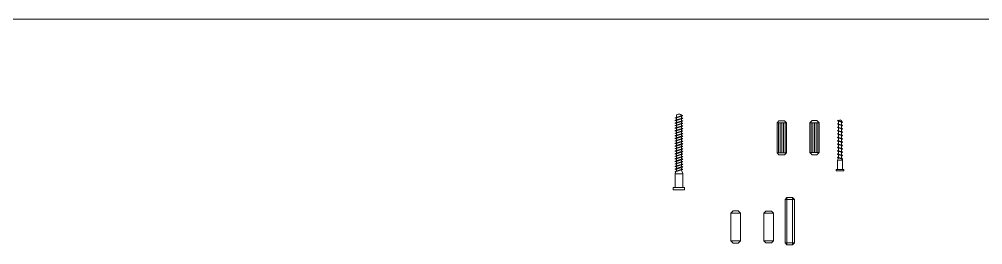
# Model space of a CAD drawing. Header units: centimetres. Extents: x -2268 to 3762, y -1681 to 1458.
# Drawn here: x 2744.4 to 2795.4, y -1325.6 to -1313.6 of the extents above; entities that cross this region are included whole.
import ezdxf

# ---------------------------------------------------------------- set-up
doc = ezdxf.new("R2010")
doc.units = ezdxf.units.CM
for name, color, linetype, lineweight in [('0_Num_Penna__7', 7, 'Continuous', 18), ('A-FURN_Num_Penna__252_Num_Penna__252_Num_Penna__3_Num_Penna__252_Num_Penna__252_Num_Penna__252_Num_Penna__252_Num_Penna__252_Num_Penna__252_Num_Penna__252_Num_Penna__252_Num_Penna__252_Num_Penna__252_Num_Penna__252_Num_Penna__240', 240, 'Continuous', 18), ('A-FURN_Num_Penna__252_Num_Penna__252_Num_Penna__3_Num_Penna__252_Num_Penna__252_Num_Penna__252_Num_Penna__252_Num_Penna__252_Num_Penna__252_Num_Penna__252_Num_Penna__252_Num_Penna__252_Num_Penna__252_Num_Penna__252_Num_Penna__3', 3, 'Continuous', 18), ('A-FURN_Num_Penna__252_Num_Penna__252_Num_Penna__3_Num_Penna__252_Num_Penna__252_Num_Penna__252_Num_Penna__252_Num_Penna__252_Num_Penna__252_Num_Penna__252_Num_Penna__252_Num_Penna__252_Num_Penna__252_Num_Penna__252_Num_Penna__5', 5, 'Continuous', 18), ('A-FURN_Num_Penna__252_Num_Penna__252_Num_Penna__3_Num_Penna__252_Num_Penna__252_Num_Penna__252_Num_Penna__252_Num_Penna__252_Num_Penna__252_Num_Penna__252_Num_Penna__252_Num_Penna__252_Num_Penna__252_Num_Penna__252_Num_Penna__7', 7, 'Continuous', 18), ('filatura_Num_Penna__8', 8, 'Continuous', 18), ('PDF _Geometria_Num_Penna__7', 7, 'Continuous', 18), ('PDF2_Geometry_Num_Penna__7_Num_Penna__7_Num_Penna__7_Num_Penna__7_Num_Penna__7_Num_Penna__7_Num_Penna__7_Num_Penna__5', 5, 'Continuous', 18), ('PDF2_Geometry_Num_Penna__7_Num_Penna__7_Num_Penna__7_Num_Penna__7_Num_Penna__7_Num_Penna__7_Num_Penna__7_Num_Penna__7', 7, 'Continuous', 18), ('VITE_Num_Penna__7', 7, 'Continuous', 18)]:
    doc.layers.add(name, color=color, linetype=linetype, lineweight=lineweight)

msp = doc.modelspace()

# ---------------------------------------------------------------- linework, layer by layer
at = {"layer": '0_Num_Penna__7', "color": 7, "linetype": 'Continuous', "lineweight": 18}
for p, q in [((2784.5494, -1319.1285), (2784.6494, -1319.0285)), ((2784.6494, -1319.0285), (2784.9494, -1319.0285)), ((2785.0494, -1319.1285), (2784.9494, -1319.0285)), ((2784.5494, -1320.7285), (2784.6494, -1320.8285)), ((2784.6494, -1320.8285), (2784.9494, -1320.8285)), ((2785.0494, -1320.7285), (2784.9494, -1320.8285)), ((2784.9771, -1323.1909), (2785.0771, -1323.0909)), ((2784.9771, -1323.1909), (2784.9771, -1325.4909)), ((2785.3771, -1323.0909), (2785.0771, -1323.0909)), ((2785.3771, -1323.0909), (2785.4771, -1323.1909)), ((2785.4771, -1324.0909), (2785.4771, -1323.1909)), ((2783.8546, -1323.9138), (2783.9546, -1323.8138)), ((2783.9546, -1323.8138), (2784.2546, -1323.8138)), ((2784.3546, -1323.9138), (2784.2546, -1323.8138)), ((2785.4771, -1324.0909), (2785.4771, -1325.4909)), ((2785.0771, -1325.3909), (2785.0771, -1325.0909)), ((2783.8546, -1325.3888), (2783.9546, -1325.4888)), ((2783.9546, -1325.4888), (2784.2546, -1325.4888)), ((2784.3546, -1325.3888), (2784.2546, -1325.4888)), ((2784.9771, -1325.4909), (2785.0771, -1325.5909)), ((2785.0771, -1325.5909), (2785.3771, -1325.5909)), ((2785.4771, -1325.4909), (2785.3771, -1325.5909))]:
    msp.add_line(p, q, dxfattribs=at)
at = {"layer": 'A-FURN_Num_Penna__252_Num_Penna__252_Num_Penna__3_Num_Penna__252_Num_Penna__252_Num_Penna__252_Num_Penna__252_Num_Penna__252_Num_Penna__252_Num_Penna__252_Num_Penna__252_Num_Penna__252_Num_Penna__252_Num_Penna__252_Num_Penna__240', "color": 240, "linetype": 'Continuous', "lineweight": 18}
msp.add_line((2805.9974, -1313.6489), (2693.346, -1313.6489), dxfattribs=at)
at = {"layer": 'A-FURN_Num_Penna__252_Num_Penna__252_Num_Penna__3_Num_Penna__252_Num_Penna__252_Num_Penna__252_Num_Penna__252_Num_Penna__252_Num_Penna__252_Num_Penna__252_Num_Penna__252_Num_Penna__252_Num_Penna__252_Num_Penna__252_Num_Penna__3', "color": 3, "linetype": 'Continuous', "lineweight": 18}
msp.add_line((2784.6494, -1320.8285), (2784.9494, -1320.8285), dxfattribs=at)
at = {"layer": 'A-FURN_Num_Penna__252_Num_Penna__252_Num_Penna__3_Num_Penna__252_Num_Penna__252_Num_Penna__252_Num_Penna__252_Num_Penna__252_Num_Penna__252_Num_Penna__252_Num_Penna__252_Num_Penna__252_Num_Penna__252_Num_Penna__252_Num_Penna__5', "color": 5, "linetype": 'Continuous', "lineweight": 18}
for p, q in [((2779.5584, -1321.8382), (2779.1467, -1321.8382)), ((2779.6525, -1322.5599), (2779.0525, -1322.5599)), ((2779.0525, -1322.6799), (2779.0525, -1322.5599)), ((2779.6525, -1322.6799), (2779.0525, -1322.6799)), ((2779.6525, -1322.6799), (2779.6525, -1322.5599))]:
    msp.add_line(p, q, dxfattribs=at)
at = {"layer": 'A-FURN_Num_Penna__252_Num_Penna__252_Num_Penna__3_Num_Penna__252_Num_Penna__252_Num_Penna__252_Num_Penna__252_Num_Penna__252_Num_Penna__252_Num_Penna__252_Num_Penna__252_Num_Penna__252_Num_Penna__252_Num_Penna__252_Num_Penna__7', "color": 7, "linetype": 'Continuous', "lineweight": 18}
for p, q in [((2779.1559, -1318.8933), (2779.5493, -1318.7716)), ((2779.1559, -1319.0286), (2779.5492, -1318.9069)), ((2779.1559, -1319.1639), (2779.5492, -1319.0422)), ((2779.5308, -1318.8846), (2779.1585, -1318.9997)), ((2779.5308, -1319.0199), (2779.1585, -1319.135)), ((2779.5308, -1319.1552), (2779.1585, -1319.2703)), ((2779.5308, -1318.7493), (2779.1586, -1318.8645)), ((2779.1559, -1319.2992), (2779.5492, -1319.1775)), ((2779.1559, -1319.4345), (2779.5493, -1319.3127)), ((2779.1559, -1319.5698), (2779.5492, -1319.448)), ((2779.1559, -1319.7051), (2779.5492, -1319.5833)), ((2779.5308, -1319.4258), (2779.1585, -1319.5409)), ((2779.5308, -1319.5611), (2779.1585, -1319.6762)), ((2779.5308, -1319.2905), (2779.1586, -1319.4056)), ((2779.1559, -1319.8404), (2779.5492, -1319.7186)), ((2779.1559, -1319.9757), (2779.5492, -1319.8539)), ((2779.1559, -1320.111), (2779.5492, -1319.9892)), ((2779.1559, -1320.2463), (2779.5492, -1320.1245)), ((2779.5308, -1319.6964), (2779.1585, -1319.8115)), ((2779.5308, -1319.8316), (2779.1585, -1319.9468)), ((2779.5308, -1319.9669), (2779.1585, -1320.0821)), ((2779.5308, -1320.1022), (2779.1585, -1320.2174)), ((2779.1559, -1320.3816), (2779.5492, -1320.2598)), ((2779.1559, -1320.5168), (2779.5492, -1320.3951)), ((2779.1559, -1320.6521), (2779.5492, -1320.5304)), ((2779.1559, -1320.7874), (2779.5492, -1320.6657)), ((2779.5308, -1320.2375), (2779.1585, -1320.3527)), ((2779.5308, -1320.3728), (2779.1585, -1320.4879)), ((2779.5308, -1320.5081), (2779.1585, -1320.6232)), ((2779.5308, -1320.6434), (2779.1585, -1320.7585)), ((2779.1559, -1320.9227), (2779.5492, -1320.8009)), ((2779.1559, -1321.058), (2779.5492, -1320.9362)), ((2779.1559, -1321.1933), (2779.5492, -1321.0715)), ((2779.1559, -1321.3286), (2779.5492, -1321.2068)), ((2779.5308, -1320.7787), (2779.1585, -1320.8938)), ((2779.5308, -1320.914), (2779.1585, -1321.0291)), ((2779.5308, -1321.0493), (2779.1585, -1321.1644)), ((2779.5308, -1321.1846), (2779.1585, -1321.2997)), ((2779.1559, -1321.4639), (2779.5492, -1321.3421)), ((2779.1559, -1321.5992), (2779.5492, -1321.4774)), ((2779.1559, -1321.7345), (2779.5492, -1321.6127)), ((2779.5308, -1321.3199), (2779.1585, -1321.435)), ((2779.5308, -1321.4551), (2779.1585, -1321.5703)), ((2779.5308, -1321.5904), (2779.1585, -1321.7056))]:
    msp.add_line(p, q, dxfattribs=at)
at = {"layer": 'filatura_Num_Penna__8', "color": 8, "linetype": 'Continuous', "lineweight": 18}
for p, q in [((2784.9771, -1323.1909), (2785.4771, -1323.1909)), ((2785.0771, -1323.0909), (2785.0771, -1325.5909)), ((2785.3771, -1323.0909), (2785.3771, -1325.5909)), ((2785.4771, -1325.4909), (2784.9771, -1325.4909))]:
    msp.add_line(p, q, dxfattribs=at)
at = {"layer": 'PDF _Geometria_Num_Penna__7', "color": 7, "linetype": 'Continuous', "lineweight": 18, "flags": 128}
msp.add_lwpolyline([(2788.0056, -1321.0582, -0.0248298), (2788.0266, -1321.1071), (2788.0266, -1321.598), (2788.0266, -1321.1071), (2787.7548, -1321.1071), (2787.7548, -1321.598), (2787.7548, -1321.1071, -0.0598831), (2787.8145, -1320.9937), (2787.8145, -1319.0049, -0.3177799), (2787.9677, -1319.0049), (2787.9677, -1320.9937, -0.012634), (2787.9823, -1321.0166)], format="xyb", dxfattribs=at)
for points in [[(2788.0266, -1319.0915), (2788.0058, -1319.0785), (2787.7764, -1319.0015), (2787.7548, -1319.0231), (2787.7764, -1319.0352), (2788.0058, -1319.1131), (2788.0266, -1319.0915), (2787.7548, -1319.0231)], [(2788.0266, -1319.2681), (2788.0058, -1319.256), (2787.7764, -1319.1789), (2787.7548, -1319.1997), (2787.7764, -1319.2127), (2788.0058, -1319.2898), (2788.0266, -1319.2681), (2787.7548, -1319.1997)], [(2788.0266, -1319.4447), (2788.0058, -1319.4326), (2787.7764, -1319.3556), (2787.7548, -1319.3772), (2787.7764, -1319.3893), (2788.0058, -1319.4664), (2788.0266, -1319.4447), (2787.7548, -1319.3772)], [(2788.0266, -1319.6222), (2788.0058, -1319.6092), (2787.7764, -1319.5322), (2787.7548, -1319.5538), (2787.7764, -1319.566), (2788.0058, -1319.643), (2788.0266, -1319.6222), (2787.7548, -1319.5538)], [(2788.0266, -1319.7989), (2788.0058, -1319.7867), (2787.7764, -1319.7097), (2787.7548, -1319.7305), (2787.7764, -1319.7434), (2788.0058, -1319.8205), (2788.0266, -1319.7989), (2787.7548, -1319.7305)], [(2788.0266, -1319.9755), (2788.0058, -1319.9634), (2787.7764, -1319.8863), (2787.7548, -1319.908), (2787.7764, -1319.9201), (2788.0058, -1319.9971), (2788.0266, -1319.9755), (2787.7548, -1319.908)], [(2788.0266, -1320.1521), (2788.0058, -1320.14), (2787.7764, -1320.0629), (2787.7548, -1320.0846), (2787.7764, -1320.0967), (2788.0058, -1320.1738), (2788.0266, -1320.1521), (2787.7548, -1320.0846)], [(2788.0266, -1320.3296), (2788.0058, -1320.3166), (2787.7764, -1320.2396), (2787.7548, -1320.2612), (2787.7764, -1320.2733), (2788.0058, -1320.3504), (2788.0266, -1320.3296), (2787.7548, -1320.2612)], [(2788.0266, -1320.5062), (2788.0058, -1320.4941), (2787.7764, -1320.417), (2787.7548, -1320.4378), (2787.7764, -1320.4508), (2788.0058, -1320.5279), (2788.0266, -1320.5062), (2787.7548, -1320.4378)], [(2788.0266, -1320.6828), (2788.0058, -1320.6707), (2787.7764, -1320.5937), (2787.7548, -1320.6153), (2787.7764, -1320.6274), (2788.0058, -1320.7045), (2788.0266, -1320.6828), (2787.7548, -1320.6153)], [(2788.0266, -1320.8595), (2788.0058, -1320.8473), (2787.7764, -1320.7703), (2787.7548, -1320.7919), (2787.7764, -1320.8041), (2788.0058, -1320.8811), (2788.0266, -1320.8595), (2787.7548, -1320.7919)], [(2788.0266, -1321.037), (2788.0058, -1321.024), (2787.7764, -1320.9469), (2787.7548, -1320.9686), (2787.7764, -1320.9807), (2788.0058, -1321.0577), (2788.0266, -1321.037), (2787.7548, -1320.9686)]]:
    msp.add_lwpolyline(points, dxfattribs=at)
msp.add_lwpolyline([(2788.0907, -1321.598), (2787.6907, -1321.598), (2787.6907, -1321.6794), (2788.0907, -1321.6794)], close=True, dxfattribs=at)
at = {"layer": 'PDF2_Geometry_Num_Penna__7_Num_Penna__7_Num_Penna__7_Num_Penna__7_Num_Penna__7_Num_Penna__7_Num_Penna__7_Num_Penna__5', "color": 5, "linetype": 'Continuous', "lineweight": 18, "flags": 128}
for points in [[(2779.1586, -1318.8645, 0.1987158), (2779.1559, -1318.8933)], [(2779.1586, -1318.9998, 0.1992809), (2779.1559, -1319.0286)], [(2779.1586, -1319.135, 0.1985138), (2779.1559, -1319.1639)], [(2779.4829, -1318.7641), (2779.4829, -1318.7344, 0.1995304), (2779.4759, -1318.7175, 0.1168771), (2779.4371, -1318.6935, 0.162888), (2779.2682, -1318.6935, 0.1168318), (2779.2292, -1318.7175, 0.198418), (2779.2222, -1318.7344), (2779.2222, -1318.8448)], [(2779.5493, -1318.7716, 0.1990067), (2779.5308, -1318.7493)], [(2779.5492, -1318.9069, 0.1989404), (2779.5308, -1318.8846)], [(2779.5492, -1319.0422, 0.1989543), (2779.5308, -1319.0199)], [(2779.5492, -1319.1775, 0.1988984), (2779.5308, -1319.1552)], [(2779.1586, -1319.2703, 0.1996277), (2779.1559, -1319.2992)], [(2779.1586, -1319.4056, 0.1987158), (2779.1559, -1319.4345)], [(2779.1585, -1319.5409, 0.1992809), (2779.1559, -1319.5698)], [(2779.1585, -1319.6762, 0.1985138), (2779.1559, -1319.7051)], [(2779.5493, -1319.3127, 0.1990067), (2779.5308, -1319.2905)], [(2779.5492, -1319.448, 0.1989404), (2779.5308, -1319.4258)], [(2779.5492, -1319.5833, 0.1989543), (2779.5308, -1319.5611)], [(2779.1585, -1319.8115, 0.1996277), (2779.1559, -1319.8404)], [(2779.1585, -1319.9468, 0.1987158), (2779.1559, -1319.9757)], [(2779.1585, -1320.0821, 0.1992809), (2779.1559, -1320.111)], [(2779.5492, -1319.7186, 0.1988984), (2779.5308, -1319.6964)], [(2779.5492, -1319.8539, 0.1990067), (2779.5308, -1319.8316)], [(2779.5492, -1319.9892, 0.1989404), (2779.5308, -1319.9669)], [(2779.5492, -1320.1245, 0.1989543), (2779.5308, -1320.1022)], [(2779.1585, -1320.2174, 0.1985138), (2779.1559, -1320.2463)], [(2779.1585, -1320.3527, 0.1996277), (2779.1559, -1320.3816)], [(2779.1585, -1320.4879, 0.1987158), (2779.1559, -1320.5168)], [(2779.1585, -1320.6233, 0.1992809), (2779.1559, -1320.6521)], [(2779.5492, -1320.2598, 0.1988984), (2779.5308, -1320.2375)], [(2779.5492, -1320.3951, 0.1990067), (2779.5308, -1320.3728)], [(2779.5492, -1320.5304, 0.1989404), (2779.5308, -1320.5081)], [(2779.5492, -1320.6657, 0.1989543), (2779.5308, -1320.6434)], [(2779.1585, -1320.7585, 0.1985138), (2779.1559, -1320.7874)], [(2779.1585, -1320.8938, 0.1996277), (2779.1559, -1320.9227)], [(2779.1585, -1321.0291, 0.1987158), (2779.1559, -1321.058)], [(2779.1585, -1321.1644, 0.1992809), (2779.1559, -1321.1933)], [(2779.5492, -1320.8009, 0.1988984), (2779.5308, -1320.7787)], [(2779.5492, -1320.9362, 0.1990067), (2779.5308, -1320.914)], [(2779.5492, -1321.0715, 0.1989404), (2779.5308, -1321.0493)], [(2779.5492, -1321.2068, 0.1989543), (2779.5308, -1321.1846)], [(2779.1585, -1321.2997, 0.1985138), (2779.1559, -1321.3286)], [(2779.1585, -1321.435, 0.1996277), (2779.1559, -1321.4639)], [(2779.1585, -1321.5703, 0.1987158), (2779.1559, -1321.5992)], [(2779.1585, -1321.7056, 0.1958535), (2779.1561, -1321.7344)], [(2779.5492, -1321.3421, 0.1988984), (2779.5308, -1321.3199)], [(2779.5492, -1321.4774, 0.1990067), (2779.5308, -1321.4551)], [(2779.5492, -1321.6127, 0.1989009), (2779.5308, -1321.5904)], [(2779.1492, -1321.8246, 0.0928564), (2779.1467, -1321.8382), (2779.1467, -1322.5599)], [(2779.5584, -1322.5599), (2779.5584, -1321.8382, 0.0974562), (2779.5556, -1321.8239)]]:
    msp.add_lwpolyline(points, format="xyb", dxfattribs=at)
for points in [[(2779.2222, -1318.8728), (2779.2222, -1318.9801)], [(2779.2222, -1319.0081), (2779.2222, -1319.1154)], [(2779.2222, -1319.1434), (2779.2222, -1319.2507)], [(2779.4829, -1318.8994), (2779.4829, -1318.7921)], [(2779.4829, -1319.0347), (2779.4829, -1318.9274)], [(2779.4829, -1319.17), (2779.4829, -1319.0627)], [(2779.2222, -1319.2787), (2779.2222, -1319.3859)], [(2779.2222, -1319.414), (2779.2222, -1319.5212)], [(2779.2222, -1319.5493), (2779.2222, -1319.6565)], [(2779.4829, -1319.3053), (2779.4829, -1319.198)], [(2779.4829, -1319.4406), (2779.4829, -1319.3333)], [(2779.4829, -1319.5759), (2779.4829, -1319.4686)], [(2779.4829, -1319.7112), (2779.4829, -1319.6039)], [(2779.2222, -1319.6846), (2779.2222, -1319.7918)], [(2779.2222, -1319.8199), (2779.2222, -1319.9271)], [(2779.2222, -1319.9551), (2779.2222, -1320.0624)], [(2779.2222, -1320.0904), (2779.2222, -1320.1977)], [(2779.4829, -1319.8465), (2779.4829, -1319.7392)], [(2779.4829, -1319.9818), (2779.4829, -1319.8744)], [(2779.4829, -1320.117), (2779.4829, -1320.0097)], [(2779.4829, -1320.2523), (2779.4829, -1320.145)], [(2779.2222, -1320.2257), (2779.2222, -1320.333)], [(2779.2222, -1320.361), (2779.2222, -1320.4683)], [(2779.2222, -1320.4963), (2779.2222, -1320.6036)], [(2779.2222, -1320.6316), (2779.2222, -1320.7389)], [(2779.4829, -1320.3876), (2779.4829, -1320.2803)], [(2779.4829, -1320.5229), (2779.4829, -1320.4156)], [(2779.4829, -1320.6582), (2779.4829, -1320.5509)], [(2779.4829, -1320.7935), (2779.4829, -1320.6862)], [(2779.2222, -1320.7669), (2779.2222, -1320.8742)], [(2779.2222, -1320.9022), (2779.2222, -1321.0094)], [(2779.2222, -1321.0375), (2779.2222, -1321.1447)], [(2779.2222, -1321.1728), (2779.2222, -1321.28)], [(2779.4829, -1320.9288), (2779.4829, -1320.8215)], [(2779.4829, -1321.0641), (2779.4829, -1320.9568)], [(2779.4829, -1321.1994), (2779.4829, -1321.0921)], [(2779.2003, -1321.6927), (2779.2222, -1321.6363)], [(2779.2222, -1321.3081), (2779.2222, -1321.4153)], [(2779.2222, -1321.4434), (2779.2222, -1321.5506)], [(2779.2222, -1321.5786), (2779.2222, -1321.6362)], [(2779.2222, -1321.6363), (2779.2222, -1321.6332)], [(2779.4829, -1321.3347), (2779.4829, -1321.2274)], [(2779.4829, -1321.47), (2779.4829, -1321.3627)], [(2779.4829, -1321.6053), (2779.4829, -1321.4979)], [(2779.4829, -1321.6363), (2779.4829, -1321.6332)], [(2779.5559, -1321.8246), (2779.4829, -1321.6363)], [(2779.1492, -1321.8246), (2779.188, -1321.7245)]]:
    msp.add_lwpolyline(points, dxfattribs=at)
at = {"layer": 'PDF2_Geometry_Num_Penna__7_Num_Penna__7_Num_Penna__7_Num_Penna__7_Num_Penna__7_Num_Penna__7_Num_Penna__7_Num_Penna__7', "color": 7, "linetype": 'Continuous', "lineweight": 18, "flags": 128}
for points in [[(2784.5494, -1319.1285), (2784.5494, -1320.7285)], [(2784.6234, -1319.1285), (2784.6234, -1320.7285)], [(2784.7115, -1319.1285), (2784.7115, -1320.7285)], [(2784.7998, -1319.1285), (2784.7998, -1320.7285)], [(2784.888, -1319.1285), (2784.888, -1320.7285)], [(2784.9761, -1319.1285), (2784.9761, -1320.7285)], [(2785.0494, -1320.7285), (2785.0494, -1319.1285)], [(2786.2847, -1319.1285), (2786.2847, -1320.7035)], [(2786.3586, -1319.1285), (2786.3586, -1320.7035)], [(2786.4468, -1319.1285), (2786.4468, -1320.7035)], [(2786.535, -1319.1285), (2786.535, -1320.7035)], [(2786.6232, -1319.1285), (2786.6232, -1320.7035)], [(2786.7114, -1319.1285), (2786.7114, -1320.7035)], [(2786.7847, -1320.7035), (2786.7847, -1319.1285)]]:
    msp.add_lwpolyline(points, dxfattribs=at)
at = {"layer": 'VITE_Num_Penna__7', "color": 7, "linetype": 'Continuous', "lineweight": 18}
for p, q in [((2786.2847, -1319.1285), (2786.4097, -1319.0035)), ((2786.6597, -1319.0035), (2786.7847, -1319.1285)), ((2786.2847, -1320.7035), (2786.4097, -1320.8285)), ((2786.6597, -1320.8285), (2786.7847, -1320.7035)), ((2782.1064, -1323.9138), (2782.2314, -1323.7888)), ((2782.6064, -1323.9138), (2782.4814, -1323.7888)), ((2782.1064, -1325.3888), (2782.2314, -1325.5138)), ((2782.4814, -1325.5138), (2782.6064, -1325.3888))]:
    msp.add_line(p, q, dxfattribs=at)
at = {"layer": 'VITE_Num_Penna__7', "color": 7, "linetype": 'Continuous', "lineweight": 18, "flags": 128}
for points in [[(2785.0494, -1319.1285), (2784.5494, -1319.1285)], [(2786.7847, -1319.1285), (2786.2847, -1319.1285)], [(2786.4097, -1319.0035), (2786.6597, -1319.0035)], [(2785.0494, -1320.7285), (2784.5494, -1320.7285)], [(2786.7847, -1320.7035), (2786.2847, -1320.7035)], [(2786.4097, -1320.8285), (2786.6597, -1320.8285)], [(2782.4814, -1323.7888), (2782.2314, -1323.7888)], [(2782.6064, -1325.3888), (2782.1064, -1325.3888)], [(2782.2314, -1325.5138), (2782.4814, -1325.5138)], [(2784.3546, -1325.3888), (2783.8546, -1325.3888)]]:
    msp.add_lwpolyline(points, dxfattribs=at)
for points in [[(2782.1064, -1325.3888), (2782.6064, -1325.3888), (2782.6064, -1323.9138), (2782.1064, -1323.9138)], [(2783.8546, -1325.3888), (2784.3546, -1325.3888), (2784.3546, -1323.9138), (2783.8546, -1323.9138)]]:
    msp.add_lwpolyline(points, close=True, dxfattribs=at)

doc.saveas('drawing.dxf')
